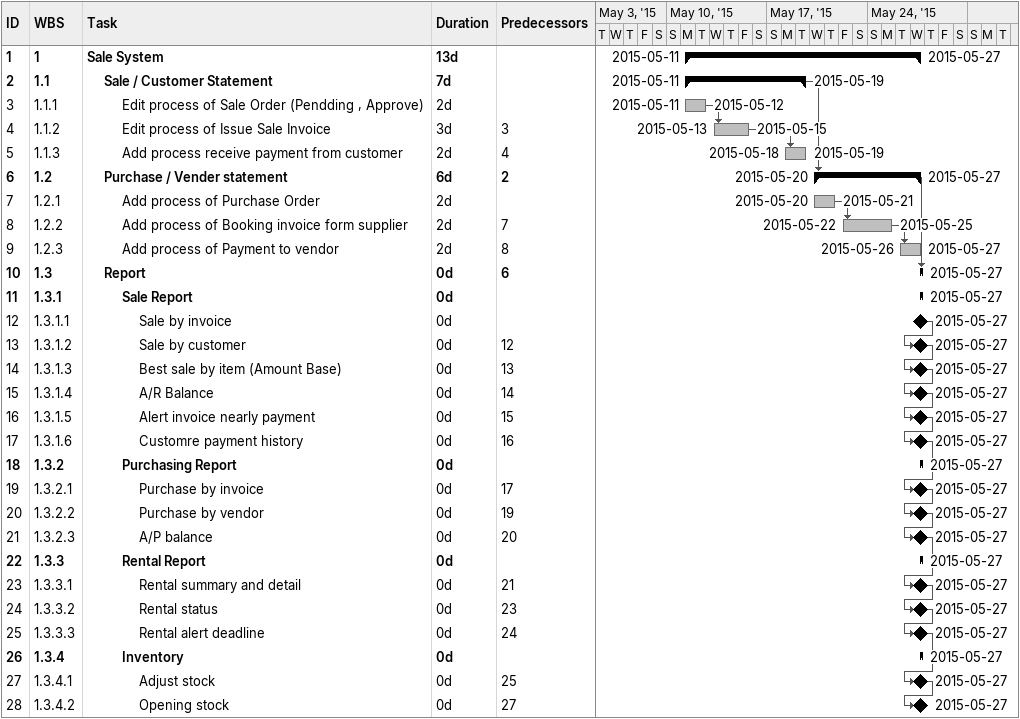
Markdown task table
| ID | WBS | Task | Duration | Start | Finish | Predecessors |
|---|---|---|---|---|---|---|
| 1 | 1 | **Sale System** | 13d | 2015-05-11 | 2015-05-27 |  |
| 2 | 1.1 | **Sale / Customer Statement** | 7d | 2015-05-11 | 2015-05-19 |  |
| 3 | 1.1.1 | Edit process of Sale Order (Pendding , Approve) | 2d | 2015-05-11 | 2015-05-12 |  |
| 4 | 1.1.2 | Edit process of Issue Sale Invoice | 3d | 2015-05-13 | 2015-05-15 | 3 |
| 5 | 1.1.3 | Add process receive payment from customer | 2d | 2015-05-18 | 2015-05-19 | 4 |
| 6 | 1.2 | **Purchase / Vender statement** | 6d | 2015-05-20 | 2015-05-27 | 2 |
| 7 | 1.2.1 | Add process of Purchase Order | 2d | 2015-05-20 | 2015-05-21 |  |
| 8 | 1.2.2 | Add process of Booking invoice form supplier | 2d | 2015-05-22 | 2015-05-25 | 7 |
| 9 | 1.2.3 | Add process of Payment to vendor | 2d | 2015-05-26 | 2015-05-27 | 8 |
| 10 | 1.3 | **Report** | 0d | 2015-05-27 | 2015-05-27 | 6 |
| 11 | 1.3.1 | **Sale Report** | 0d | 2015-05-27 | 2015-05-27 |  |
| 12 | 1.3.1.1 | Sale by invoice | 0d | 2015-05-27 | 2015-05-27 |  |
| 13 | 1.3.1.2 | Sale by customer | 0d | 2015-05-27 | 2015-05-27 | 12 |
| 14 | 1.3.1.3 | Best sale by item (Amount Base) | 0d | 2015-05-27 | 2015-05-27 | 13 |
| 15 | 1.3.1.4 | A/R Balance | 0d | 2015-05-27 | 2015-05-27 | 14 |
| 16 | 1.3.1.5 | Alert invoice nearly payment | 0d | 2015-05-27 | 2015-05-27 | 15 |
| 17 | 1.3.1.6 | Customre payment history | 0d | 2015-05-27 | 2015-05-27 | 16 |
| 18 | 1.3.2 | **Purchasing Report** | 0d | 2015-05-27 | 2015-05-27 |  |
| 19 | 1.3.2.1 | Purchase by invoice | 0d | 2015-05-27 | 2015-05-27 | 17 |
| 20 | 1.3.2.2 | Purchase by vendor | 0d | 2015-05-27 | 2015-05-27 | 19 |
| 21 | 1.3.2.3 | A/P balance | 0d | 2015-05-27 | 2015-05-27 | 20 |
| 22 | 1.3.3 | **Rental Report** | 0d | 2015-05-27 | 2015-05-27 |  |
| 23 | 1.3.3.1 | Rental summary and detail | 0d | 2015-05-27 | 2015-05-27 | 21 |
| 24 | 1.3.3.2 | Rental status | 0d | 2015-05-27 | 2015-05-27 | 23 |
| 25 | 1.3.3.3 | Rental alert deadline | 0d | 2015-05-27 | 2015-05-27 | 24 |
| 26 | 1.3.4 | **Inventory** | 0d | 2015-05-27 | 2015-05-27 |  |
| 27 | 1.3.4.1 | Adjust stock | 0d | 2015-05-27 | 2015-05-27 | 25 |
| 28 | 1.3.4.2 | Opening stock | 0d | 2015-05-27 | 2015-05-27 | 27 |
